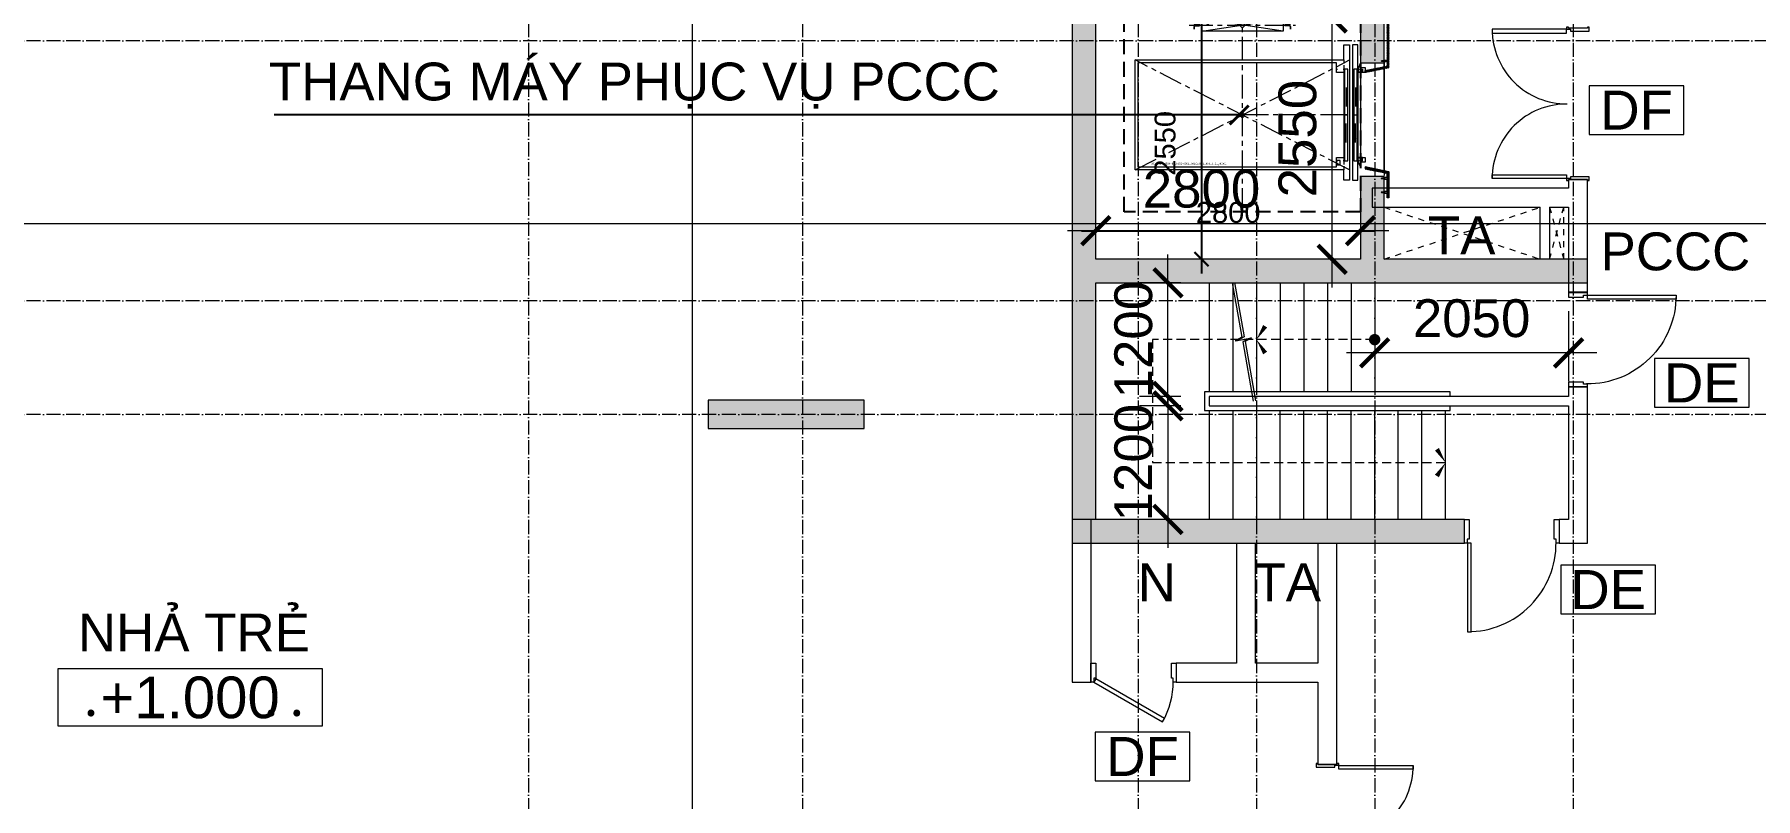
# Model space of a CAD drawing. Header units: millimetres. Extents: x -55734 to 116976, y -16290 to 119094.
# Drawn here: x 11776 to 29979, y 13839 to 21916 of the extents above; entities that cross this region are included whole.
import ezdxf
from ezdxf.enums import TextEntityAlignment as Align

# ---------------------------------------------------------------- set-up
doc = ezdxf.new("R2010")
doc.units = ezdxf.units.MM
for name, pattern in [('CENTERX2', [4, 2.5, -0.5, 0.5, -0.5]), ('Dash', [6.35, 3.175, -3.175]), ('Grid Line', [4.2, 3, -0.6, 0, -0.6]), ('HIDDEN', [0.375, 0.25, -0.125]), ('HIDDEN2', [4.7625, 3.175, -1.5875]), ('HIDDENX2', [0.75, 0.5, -0.25])]:
    doc.linetypes.add(name, pattern=pattern)
doc.layers.get('Defpoints').update_dxf_attribs({"color": 230})
for name, color, linetype, lineweight in [('A-DETL-GENF-HDLN', 161, 'Dash', 5), ('CHU', 181, 'Continuous', 5), ('CUA', 31, 'Continuous', 9), ('DIM', 1, 'Continuous', 5), ('G-ANNO-SYMB', 111, 'Continuous', 5), ('GRA', 211, 'Continuous', 9), ('HATCH-1', 8, 'Continuous', 5), ('KI-HIEU-1', 151, 'Continuous', 9), ('LAT-GACH', 140, 'Continuous', 13), ('NET-CAT', 3, 'Continuous', 15), ('NET-THAY', 2, 'Continuous', 9), ('NET-THAY-2', 55, 'Continuous', 13), ('THIET-BI-1', 26, 'Continuous', 5), ('TRUC', 225, 'Continuous', 5), ('X-COT HAM$0$LC.HA', 8, 'Continuous', 9), ('Y-GHI CHU PCCC$0$Z-CT1-GHI CHU TT$0$KI-HIEU', 6, 'Continuous', 13)]:
    doc.layers.add(name, color=color, linetype=linetype, lineweight=lineweight)
doc.styles.add('Arial', font='arial_1.ttf', dxfattribs={"height": 476.25})
doc.styles.add('Arial_3', font='arial_1.ttf', dxfattribs={"height": 400})
doc.styles.add('hoistway plan', font='chhbg.shx', dxfattribs={"height": 45})
doc.styles.add('TA1', font='arial_1.ttf')
doc.styles.add('Y-GHI CHU PCCC$0$Arial', font='arial_1.ttf')
doc.dimstyles.new('D_100', dxfattribs={"dimtxt": 220, "dimasz": 150, "dimexe": 150, "dimexo": 150, "dimgap": 80, "dimtad": 1, "dimdec": 0, "dimzin": 9, "dimtxsty": 'TA1', "dimblk": 'ARCHTICK', "dimcen": 1, "dimdle": 150, "dimclrd": 256, "dimclre": 256, "dimclrt": 7, "dimadec": 0, "dimazin": 0, "dimtfac": 1, "dimtdec": 0, "dimtix": 1, "dimtmove": 1, "dimatfit": 3, "dimfxl": 1, "dimtolj": 1, "dimtzin": 0, "dimlwd": -1, "dimlwe": -1, "dimarcsym": 0})
doc.dimstyles.new('D_200_KTx2', dxfattribs={"dimtxt": 400, "dimasz": 300, "dimexe": 300, "dimexo": 300, "dimgap": 160, "dimtad": 1, "dimdec": 0, "dimzin": 9, "dimtxsty": 'TA1', "dimblk": 'ARCHTICK', "dimcen": 1, "dimdle": 300, "dimclrd": 256, "dimclre": 256, "dimclrt": 7, "dimadec": 0, "dimazin": 0, "dimtfac": 1, "dimtdec": 0, "dimtix": 1, "dimtmove": 1, "dimatfit": 3, "dimldrblk": 'ARCHTICK', "dimfxl": 1, "dimtolj": 1, "dimtzin": 0, "dimlwd": -1, "dimlwe": -1, "dimarcsym": 0})
doc.dimstyles.new('hoistway plan', dxfattribs={"dimtxt": 45, "dimasz": 17, "dimexe": 15, "dimexo": 20, "dimgap": 25, "dimtad": 1, "dimdec": 0, "dimzin": 0, "dimdsep": 46, "dimtxsty": 'hoistway plan', "dimblk": 'DOT', "dimcen": 50, "dimclrd": 8, "dimclre": 8, "dimclrt": 3, "dimadec": 0, "dimazin": 0, "dimtfac": 1, "dimtdec": 0, "dimtmove": 1, "dimatfit": 3, "dimfxl": 1, "dimtolj": 1, "dimtzin": 0, "dimarcsym": 0})
pattern_1 = [(240.2551187, (156993.5025, 23438.0964), (5.42651964, -3.10086836), []), (330.2551187, (156993.5025, 23438.0964), (3.10086836, 5.42651964), [])]

# ---------------------------------------------------------------- blocks, each defined once
blk = doc.blocks.new('_DOT')
at = {"color": 0, "linetype": 'ByBlock'}
blk.add_line((-0.5, 0), (-1, 0), dxfattribs=at)
at = {"color": 0, "linetype": 'ByBlock', "const_width": 0.5}
blk.add_lwpolyline([(-0.25, 0, 1), (0.25, 0, 1)], format="xyb", close=True, dxfattribs=at)
blk = doc.blocks.new('A$C1F5A74C7')
at = {"color": 0, "lineweight": 5}
for p, q in [((0, 10), (0, 12)), ((0, 10), (21, 10)), ((3, 8), (3, 10)), ((3, 5), (3, 7)), ((5, 91), (10, 94)), ((5, 91), (5, 29)), ((5, 91), (15, 91)), ((6, 78), (5, 75)), ((5, 75), (8, 75)), ((6, 72), (5, 69)), ((5, 69), (8, 69)), ((6, 66), (5, 63)), ((5, 63), (8, 63)), ((6, 60), (5, 57)), ((5, 57), (8, 57)), ((6, 54), (5, 51)), ((5, 51), (8, 51)), ((5, 49), (8, 49)), ((5, 10), (5, 29)), ((8, 5), (5, 5)), ((7, 80), (6, 78)), ((6, 78), (10, 78)), ((8, 73), (6, 72)), ((8, 67), (6, 66)), ((8, 61), (6, 60)), ((8, 55), (6, 54)), ((8, 82), (7, 80)), ((7, 81), (10, 81)), ((7, 80), (10, 80)), ((7, 29), (7, 76)), ((7, 10), (7, 31)), ((7, 9), (7, 10)), ((7, 5), (7, 8)), ((7, 5), (7, 5)), ((9, 84), (8, 82)), ((8, 83), (10, 83)), ((8, 73), (8, 75)), ((8, 69), (8, 67)), ((8, 61), (8, 63)), ((8, 57), (8, 55)), ((8, 51), (8, 49)), ((10, 87), (9, 85)), ((9, 85), (12, 86)), ((10, 5), (9, 5)), ((10, 99), (10, 11)), ((10, 94), (15, 91)), ((10, 87), (12, 85)), ((10, 41), (10, 80)), ((10, 78), (15, 78)), ((10, 41), (11, 41)), ((10, 13), (10, 0)), ((12, 5), (10, 5)), ((11, 84), (13, 84)), ((11, 81), (14, 82)), ((11, 41), (11, 80)), ((11, 80), (14, 80)), ((12, 84), (12, 83)), ((12, 73), (12, 75)), ((12, 75), (15, 75)), ((12, 73), (15, 72)), ((12, 69), (12, 67)), ((12, 69), (15, 69)), ((12, 67), (15, 66)), ((12, 61), (12, 63)), ((12, 63), (15, 63)), ((12, 61), (15, 60)), ((12, 57), (12, 55)), ((12, 57), (15, 57)), ((12, 55), (15, 54)), ((12, 49), (12, 51)), ((12, 51), (15, 51)), ((12, 49), (15, 49)), ((12, 5), (12, 5)), ((13, 82), (14, 80)), ((16, 5), (13, 5)), ((14, 80), (15, 78)), ((14, 29), (14, 76)), ((14, 10), (14, 31)), ((14, 9), (14, 10)), ((14, 5), (14, 8)), ((15, 91), (15, 29)), ((15, 78), (15, 75)), ((15, 72), (15, 69)), ((15, 66), (15, 63)), ((15, 60), (15, 57)), ((15, 54), (15, 51)), ((15, 10), (15, 29)), ((18, 10), (18, 8)), ((18, 7), (18, 5)), ((21, 10), (21, 12))]:
    blk.add_line(p, q, dxfattribs=at)
for centre, radius, start, end in [((5, 7), 2.77, 227.3489, 309.0524), ((10, 15), 10.9, 250.5292, 255.5659), ((10, 15), 10.9, 263.51, 276.4907), ((10, 15), 10.9, 284.1671, 289.4715), ((16, 7), 2.77, 230.845, 312.6565)]:
    blk.add_arc(centre, radius, start, end, dxfattribs=at)
blk = doc.blocks.new('*U205')
for p, q in [((11, 0), (11, 0)), ((12, 0), (11, 0)), ((12, 0), (12, 0)), ((14, 0), (13, 0)), ((14, 3), (14, 4)), ((14, 2), (14, 3)), ((14, 2), (14, 2)), ((14, 0), (14, 1)), ((14, 0), (14, -1)), ((14, 0), (15, 0)), ((16, 0), (16, 0)), ((17, 0), (17, 0)), ((17, 0), (18, 0)), ((48, 10), (48, -10)), ((14, -2), (14, -3)), ((14, -2), (14, -2)), ((14, -3), (14, -4))]:
    blk.add_line(p, q)
blk.add_lwpolyline([(50, 10), (9, 10, 0.414215), (7, 8), (7, -8, 0.414214), (9, -10), (50, -10)], format="xyb")
for radius in [2.9, 0.712]:
    blk.add_circle((14, 0), radius)
at = {"extrusion": (0, 0, -1), "xscale": 0.3999999999068677, "yscale": 0.3999999999068677, "zscale": -0.4, "rotation": 90.00000000000001}
blk.add_blockref('A$C1F5A74C7', (-43, -4), dxfattribs=at)
blk = doc.blocks.new('_ARCHTICK')
at = {"color": 0, "linetype": 'ByBlock', "const_width": 0.15}
blk.add_lwpolyline([(-0.5, -0.5), (0.5, 0.5)], dxfattribs=at)
blk = doc.blocks.new('*D96')
at = {"layer": 'Defpoints', "transparency": 16777216}
for p, q in [((1368, 5700), (1368, 2850)), ((1218, 5550), (1218, 5550)), ((1218, 3000), (1218, 3000))]:
    blk.add_line(p, q, dxfattribs=at)
at = {"layer": 'Defpoints', "color": 0, "transparency": 16777216}
for p in [(1368, 5550), (1368, 3000), (1368, 3000)]:
    blk.add_point(p, dxfattribs=at)
at = {"layer": 'Defpoints', "transparency": 16777216, "xscale": 150, "yscale": 150, "zscale": 150}
for p, rotation in [((1368, 5550), 89.99999999999993), ((1368, 3000), 269.9999999999999)]:
    blk.add_blockref('_ARCHTICK', p, dxfattribs=dict(at, rotation=rotation))
at = {"layer": 'Defpoints', "color": 7, "transparency": 16777216, "insert": (984, 4225), "char_height": 220, "attachment_point": 5, "rotation": 90, "style": 'TA1'}
blk.add_mtext('\\A1;2550', dxfattribs=at)
blk = doc.blocks.new('*D95')
at = {"layer": 'Defpoints', "transparency": 16777216}
for p, q in [((100, 3301), (3200, 3301)), ((250, 3451), (250, 3451))]:
    blk.add_line(p, q, dxfattribs=at)
at = {"layer": 'Defpoints', "color": 0, "transparency": 16777216}
for p in [(250, 3301), (3050, 3301), (3050, 3301)]:
    blk.add_point(p, dxfattribs=at)
at = {"layer": 'Defpoints', "transparency": 16777216, "xscale": 150, "yscale": 150, "zscale": 150}
for p, rotation in [((250, 3301), 179.9999999999999), ((3050, 3301), 359.9999999999999)]:
    blk.add_blockref('_ARCHTICK', p, dxfattribs=dict(at, rotation=rotation))
at = {"layer": 'Defpoints', "color": 7, "transparency": 16777216, "insert": (1650, 3493), "char_height": 220, "attachment_point": 5, "style": 'TA1'}
blk.add_mtext('\\A1;2800', dxfattribs=at)
blk = doc.blocks.new('CUA 1 CANH MO - 2 - Type 1000-1152415-MẶT BẰNG TẦNG 1')
at = {"layer": 'CUA', "lineweight": 5}
for p, q in [((-399, -127), (-399, 123)), ((-399, 123), (-349, 123)), ((-349, 123), (-349, -86)), ((551, 123), (601, 123)), ((551, -86), (551, 123)), ((601, 123), (601, -127)), ((-369, -127), (-399, -127)), ((-369, -86), (-369, -127)), ((-349, -86), (-369, -86)), ((571, -86), (551, -86)), ((571, -127), (571, -86)), ((601, -127), (571, -127))]:
    blk.add_line(p, q, dxfattribs=at)
at = {"layer": 'CUA'}
for p, q in [((-328, -127), (-368, -127)), ((-368, -127), (-368, -1065)), ((-328, -1065), (-328, -127)), ((-368, -1065), (-328, -1065))]:
    blk.add_line(p, q, dxfattribs=at)
at = {"layer": 'CUA', "lineweight": 5}
blk.add_arc((-368, -127), 938, 270, 0.5, dxfattribs=at)
blk = doc.blocks.new('CUA 2 CANH MO KHUNG NHOM - 1 - Type 1-1152387-MẶT BẰNG TẦNG 1')
at = {"layer": 'CUA'}
for p, q in [((-688, 911), (-648, 911)), ((-688, 122), (-688, 911)), ((-648, 911), (-648, 122)), ((850, 911), (850, 122)), ((890, 911), (850, 911)), ((890, 122), (890, 911)), ((-648, 122), (-688, 122)), ((850, 122), (890, 122))]:
    blk.add_line(p, q, dxfattribs=at)
at = {"layer": 'CUA', "lineweight": 5}
for p, q in [((-689, 122), (-709, 122)), ((-709, 122), (-709, 102)), ((-709, 102), (-699, 102)), ((-699, 102), (-699, -98)), ((-689, 81), (-689, 122)), ((-669, 81), (-689, 81)), ((-669, -118), (-669, 81)), ((891, 81), (871, 81)), ((871, 81), (871, -118)), ((911, 122), (891, 122)), ((891, 122), (891, 81)), ((901, -98), (901, 102)), ((901, 102), (911, 102)), ((911, 102), (911, 122)), ((-699, -98), (-709, -98)), ((-709, -98), (-709, -118)), ((-709, -118), (-669, -118)), ((871, -118), (911, -118)), ((911, -98), (901, -98)), ((911, -118), (911, -98))]:
    blk.add_line(p, q, dxfattribs=at)
for centre, start, end in [((-688, 122), 359.5, 90), ((890, 122), 90, 180.5)]:
    blk.add_arc(centre, 788, start, end, dxfattribs=at)
blk = doc.blocks.new('CUA 1 CANH MO - 2 - Type 1-1152400-MẶT BẰNG TẦNG 1')
at = {"layer": 'CUA', "lineweight": 5}
for p, q in [((-349, -102), (-349, 98)), ((-349, 98), (-299, 98)), ((-299, 98), (-299, -61)), ((501, 98), (551, 98)), ((501, -61), (501, 98)), ((551, 98), (551, -102)), ((-319, -102), (-349, -102)), ((-319, -61), (-319, -102)), ((-299, -61), (-319, -61)), ((521, -61), (501, -61)), ((521, -102), (521, -61)), ((551, -102), (521, -102))]:
    blk.add_line(p, q, dxfattribs=at)
at = {"layer": 'CUA'}
for p, q in [((-298, -68), (-318, -102)), ((-318, -102), (408, -521)), ((428, -487), (-298, -68)), ((408, -521), (428, -487))]:
    blk.add_line(p, q, dxfattribs=at)
at = {"layer": 'CUA', "lineweight": 5}
blk.add_arc((-318, -102), 838, 330, 0.5, dxfattribs=at)
blk = doc.blocks.new('CUA 1 CANH MO - 2 - Type 1000-1152409-MẶT BẰNG TẦNG 1')
at = {"layer": 'CUA', "lineweight": 5}
for p, q in [((-399, -102), (-399, 98)), ((-399, 98), (-349, 98)), ((-349, 98), (-349, -61)), ((551, 98), (601, 98)), ((551, -61), (551, 98)), ((601, 98), (601, -102)), ((-369, -102), (-399, -102)), ((-369, -61), (-369, -102)), ((-349, -61), (-369, -61)), ((571, -61), (551, -61)), ((571, -102), (571, -61)), ((601, -102), (571, -102))]:
    blk.add_line(p, q, dxfattribs=at)
at = {"layer": 'CUA'}
for p, q in [((-328, -102), (-368, -102)), ((-368, -102), (-368, -1040)), ((-328, -1040), (-328, -102)), ((-368, -1040), (-328, -1040))]:
    blk.add_line(p, q, dxfattribs=at)
at = {"layer": 'CUA', "lineweight": 5}
blk.add_arc((-368, -102), 938, 270, 0.5, dxfattribs=at)
blk = doc.blocks.new('*U44')
at = {"color": 7, "ltscale": 30, "true_color": 0xffffff, "insert": (520, 350), "char_height": 200, "attachment_point": 5, "bg_fill": 3, "box_fill_scale": 1.25, "bg_fill_color": 256, "bg_fill_true_color": 13158600, "bg_fill_transparency": 0}
blk.add_mtext('\\A1;.      ..', dxfattribs=at)
blk.add_lwpolyline([(-200, 200), (1200, 200), (1200, 500), (-200, 500)], close=True)
at = {"color": 7, "style": 'Arial'}
blk.add_attdef('±0.000', text='', height=220, dxfattribs=at).set_placement((500, 350), align=Align.MIDDLE)
blk = doc.blocks.new('*U109')
for points in [[(-1219, 50), (-50, 50), (0, -100), (0, 200), (50, 50), (1320, 50)], [(-1219, 0), (-50, 0), (0, -150), (0, 150), (50, 0), (1320, 0)]]:
    blk.add_lwpolyline(points)
blk = doc.blocks.new('*D118')
at = {"layer": 'Defpoints', "color": 0, "transparency": 16777216}
for p in [(23764, 19290), (24201, 19290), (24201, 18090)]:
    blk.add_point(p, dxfattribs=at)
at = {"layer": 'DIM', "transparency": 16777216}
for p, q in [((23764, 19290), (23764, 19590)), ((23901, 19290), (23464, 19290)), ((23764, 18090), (23764, 19290)), ((23901, 18090), (23464, 18090)), ((23764, 18090), (23764, 17790))]:
    blk.add_line(p, q, dxfattribs=at)
at = {"layer": 'DIM', "transparency": 16777216, "xscale": 300, "yscale": 300, "zscale": 300}
for p, rotation in [((23764, 19290), 270), ((23764, 18090), 90)]:
    blk.add_blockref('_ARCHTICK', p, dxfattribs=dict(at, rotation=rotation))
at = {"layer": 'DIM', "color": 7, "transparency": 16777216, "insert": (23400, 18690), "char_height": 400, "attachment_point": 5, "rotation": 90, "style": 'TA1'}
blk.add_mtext('\\A1;1200', dxfattribs=at)
blk = doc.blocks.new('*D119')
at = {"layer": 'Defpoints', "color": 0, "transparency": 16777216}
for p in [(24201, 17990), (23764, 16790), (24201, 16790)]:
    blk.add_point(p, dxfattribs=at)
at = {"layer": 'DIM', "transparency": 16777216}
for p, q in [((23764, 17990), (23764, 18290)), ((23901, 17990), (23464, 17990)), ((23764, 17990), (23764, 16790)), ((23901, 16790), (23464, 16790)), ((23764, 16790), (23764, 16490))]:
    blk.add_line(p, q, dxfattribs=at)
at = {"layer": 'DIM', "transparency": 16777216, "xscale": 300, "yscale": 300, "zscale": 300}
for p, rotation in [((23764, 17990), 270), ((23764, 16790), 90)]:
    blk.add_blockref('_ARCHTICK', p, dxfattribs=dict(at, rotation=rotation))
at = {"layer": 'DIM', "color": 7, "transparency": 16777216, "insert": (23400, 17390), "char_height": 400, "attachment_point": 5, "rotation": 90, "style": 'TA1'}
blk.add_mtext('\\A1;1200', dxfattribs=at)
blk = doc.blocks.new('*D120')
at = {"layer": 'Defpoints', "color": 0, "transparency": 16777216}
for p in [(25951, 19290), (28001, 19290), (25951, 18550)]:
    blk.add_point(p, dxfattribs=at)
at = {"layer": 'DIM', "transparency": 16777216}
for p, q in [((25951, 18990), (25951, 18250)), ((28001, 18990), (28001, 18250)), ((28301, 18550), (25651, 18550))]:
    blk.add_line(p, q, dxfattribs=at)
at = {"layer": 'DIM', "transparency": 16777216, "xscale": 300, "yscale": 300, "zscale": 300, "rotation": 180}
blk.add_blockref('_ARCHTICK', (25951, 18550), dxfattribs=at)
at = {"layer": 'DIM', "transparency": 16777216, "xscale": 300, "yscale": 300, "zscale": 300}
blk.add_blockref('_ARCHTICK', (28001, 18550), dxfattribs=at)
at = {"layer": 'DIM', "color": 7, "transparency": 16777216, "insert": (26976, 18914), "char_height": 400, "attachment_point": 5, "style": 'TA1'}
blk.add_mtext('\\A1;2050', dxfattribs=at)
blk = doc.blocks.new('Y-GHI CHU PCCC$0$A$C53D4240F')
at = {"color": 8, "ltscale": 30}
blk.add_lwpolyline([(-266.7, -137.5), (266.7, -137.5), (266.7, 137.5), (-266.7, 137.5)], close=True, dxfattribs=at)
at = {"color": 8, "style": 'Y-GHI CHU PCCC$0$Arial'}
blk.add_text('DE', height=220, dxfattribs=at).set_placement((0, 0), align=Align.MIDDLE_CENTER)
blk = doc.blocks.new('*D181')
at = {"layer": 'Defpoints', "color": 0, "transparency": 16777216}
for p in [(25501, 22090), (25801, 22090), (25801, 19540)]:
    blk.add_point(p, dxfattribs=at)
at = {"layer": 'DIM', "transparency": 16777216}
for p, q in [((25501, 19240), (25501, 22390)), ((25501, 22090), (25201, 22090)), ((25501, 19540), (25201, 19540))]:
    blk.add_line(p, q, dxfattribs=at)
at = {"layer": 'DIM', "transparency": 16777216, "xscale": 300, "yscale": 300, "zscale": 300}
for p, rotation in [((25501, 22090), 90), ((25501, 19540), 270)]:
    blk.add_blockref('_ARCHTICK', p, dxfattribs=dict(at, rotation=rotation))
at = {"layer": 'DIM', "color": 7, "transparency": 16777216, "insert": (25136, 20815), "char_height": 400, "attachment_point": 5, "rotation": 90, "style": 'TA1'}
blk.add_mtext('\\A1;2550', dxfattribs=at)
blk = doc.blocks.new('*D182')
at = {"layer": 'Defpoints', "color": 0, "transparency": 16777216}
for p in [(23001, 19841), (23001, 19841), (25801, 19841)]:
    blk.add_point(p, dxfattribs=at)
at = {"layer": 'DIM', "transparency": 16777216}
blk.add_line((26101, 19841), (22701, 19841), dxfattribs=at)
at = {"layer": 'DIM', "transparency": 16777216, "xscale": 300, "yscale": 300, "zscale": 300, "rotation": 180}
blk.add_blockref('_ARCHTICK', (23001, 19841), dxfattribs=at)
at = {"layer": 'DIM', "transparency": 16777216, "xscale": 300, "yscale": 300, "zscale": 300}
blk.add_blockref('_ARCHTICK', (25801, 19841), dxfattribs=at)
at = {"layer": 'DIM', "color": 7, "transparency": 16777216, "insert": (24119, 20283), "char_height": 400, "attachment_point": 5, "style": 'TA1'}
blk.add_mtext('\\A1;2800', dxfattribs=at)
blk = doc.blocks.new('Y-GHI CHU PCCC$0$A$C67775D76')
at = {"color": 8, "ltscale": 30}
blk.add_lwpolyline([(-266.7, -137.5), (266.7, -137.5), (266.7, 137.5), (-266.7, 137.5)], close=True, dxfattribs=at)
at = {"color": 8, "style": 'Y-GHI CHU PCCC$0$Arial'}
blk.add_text('DF', height=220, dxfattribs=at).set_placement((0, 0), align=Align.MIDDLE_CENTER)
blk = doc.blocks.new('P15_1000kg_1.75_2S_900_1100x2100_Side_1850x2530_1850x2530_OH-4630_PIT-1410')
h = blk.add_hatch()
h.set_pattern_fill('ANSI31', color=256, scale=50, angle=90, style=0)
h.set_pattern_definition([(225, (-50646.326, 22192.5385), (4.4194174, -4.4194174), [])])
h.paths.add_polyline_path([(740, 1769), (742, 1769), (742, 1741, 0.414214), (750, 1733), (795, 1733, -0.414214), (800, 1728), (800, 1722, -0.414214), (795, 1717), (750, 1717, 0.414214), (742, 1709), (742, 1682), (740, 1682), (740, 1710, -0.414214), (749, 1719), (794, 1719, 0.414214), (798, 1723), (798, 1727, 0.414214), (794, 1731), (749, 1731, -0.414214), (740, 1740)])
h = blk.add_hatch()
h.set_pattern_fill('ANSI31', color=256, scale=50, angle=90, style=0)
h.set_pattern_definition([(315, (-55417.6614, 22192.5385), (-4.4194174, -4.4194174), [])])
h.paths.add_polyline_path([(1760, 1769), (1758, 1769), (1758, 1741, -0.414214), (1750, 1733), (1705, 1733, 0.414214), (1700, 1728), (1700, 1722, 0.414214), (1705, 1717), (1750, 1717, -0.414214), (1758, 1709), (1758, 1682), (1760, 1682), (1760, 1710, 0.414214), (1751, 1719), (1706, 1719, -0.414214), (1702, 1723), (1702, 1727, -0.414214), (1706, 1731), (1751, 1731, 0.414214), (1760, 1740)])
h = blk.add_hatch()
h.set_pattern_fill('ANSI31', color=256, scale=50, angle=90, style=0)
h.set_pattern_definition([(225, (-52820.642, 26011.539), (-4.4194174, 4.4194174), [])])
h.paths.add_polyline_path([(1247, -219, 0.227735), (1246, -218, -0.227735), (1245, -216), (1245, -190, -0.414214), (1247, -188), (1253, -188, -0.414214), (1255, -190), (1255, -216, -0.227735), (1254, -218, 0.227735), (1254, -219), (1254, -241, 0.414214), (1256, -243), (1286, -243, -0.414214), (1288, -245), (1288, -250), (1213, -250), (1213, -245, -0.414214), (1215, -243), (1245, -243, 0.414214), (1247, -241)])
at = {"linetype": 'CENTERX2', "ltscale": 100}
for p, q in [((1812, 1725), (689, 1725)), ((1250, -250), (1250, 1800)), ((2385, 194), (115, 1356)), ((115, 194), (2385, 1356)), ((175, 775), (2450, 775))]:
    blk.add_line(p, q, dxfattribs=at)
for p, q in [((740, 1769), (740, 1740)), ((742, 1769), (740, 1769)), ((740, 1682), (740, 1710)), ((742, 1682), (740, 1682)), ((742, 1769), (742, 1741)), ((742, 1709), (742, 1682)), ((749, 1731), (794, 1731)), ((749, 1719), (794, 1719)), ((750, 1733), (795, 1733)), ((750, 1717), (795, 1717)), ((798, 1727), (798, 1723)), ((800, 1728), (800, 1722)), ((1700, 1728), (1700, 1722)), ((1702, 1727), (1702, 1723)), ((1750, 1733), (1705, 1733)), ((1750, 1717), (1705, 1717)), ((1751, 1731), (1706, 1731)), ((1751, 1719), (1706, 1719)), ((1758, 1769), (1760, 1769)), ((1758, 1769), (1758, 1741)), ((1758, 1709), (1758, 1682)), ((1758, 1682), (1760, 1682)), ((1760, 1769), (1760, 1740)), ((1760, 1682), (1760, 1710)), ((0, 1325), (30, 1260)), ((30, 1225), (30, 325)), ((85, 1225), (85, 325)), ((115, 1225), (115, 325)), ((115, 1225), (115, 325)), ((175, 1225), (175, 325)), ((255, 1260), (245, 1260)), ((135, 775), (170, 775)), ((135, 775), (170, 775)), ((0, 225), (30, 290)), ((255, 290), (245, 290)), ((1213, -250), (1213, -245)), ((1288, -250), (1213, -250)), ((1215, -243), (1245, -243)), ((1245, -216), (1245, -190)), ((1253, -188), (1247, -188)), ((1247, -219), (1247, -241)), ((1254, -219), (1254, -241)), ((1255, -216), (1255, -190)), ((1286, -243), (1256, -243)), ((1288, -250), (1288, -245))]:
    blk.add_line(p, q)
at = {"ltscale": 100}
for p, q in [((820, 1660), (1680, 1790)), ((1680, 1660), (820, 1790))]:
    blk.add_line(p, q, dxfattribs=at)
at = {"linetype": 'HIDDEN', "ltscale": 150}
for p, q in [((175, 1356), (175, 1260)), ((175, 290), (175, 194))]:
    blk.add_line(p, q, dxfattribs=at)
for points in [[(820, 1660), (1680, 1660), (1680, 1790), (820, 1790)], [(0, 1225), (0, 1275), (-50, 1275), (-50, 1225)], [(0, 275), (0, 325), (-50, 325), (-50, 275)], [(215, 248), (215, 293), (255, 293), (255, 248)], [(255, 243), (255, 298), (257, 298), (257, 243)]]:
    blk.add_lwpolyline(points, close=True)
for points in [[(30, 1248), (30, 1515), (85, 1515), (85, 1225)], [(115, 325), (115, 85), (175, 85), (175, 194), (2385, 194), (2385, 1356), (175, 1356), (175, 1515), (115, 1515), (115, 1515)], [(115, 1515), (115, 1225)], [(185, 1260), (175, 1260), (175, 1225), (255, 1225), (255, 1260), (255, 1325), (2355, 1325), (2355, 225), (255, 225), (255, 290), (255, 325), (175, 325), (175, 290), (185, 290)], [(-20, 1260), (-20, 1225), (30, 1225), (30, 1260), (15, 1260), (15, 1255), (25, 1255), (25, 1230), (-15, 1230), (-15, 1255), (-5, 1255), (-5, 1260), (-20, 1260)], [(70, 775), (35, 775), (35, 1260), (70, 1260), (70, 290), (35, 290), (35, 775)], [(170, 775), (135, 775), (135, 1260), (170, 1260), (170, 290), (135, 290), (135, 775)], [(-20, 290), (-20, 325), (30, 325), (30, 290), (15, 290), (15, 295), (25, 295), (25, 320), (-15, 320), (-15, 295), (-5, 295), (-5, 290), (-20, 290)], [(85, 325), (85, 85), (30, 85), (30, 290)]]:
    blk.add_lwpolyline(points)
at = {"ltscale": 100}
for centre in [(1250, 1725), (1250, 775)]:
    blk.add_circle(centre, 23.8, dxfattribs=at)
for centre, radius, start, end in [((749, 1740), 9, 180, 270), ((749, 1710), 9, 90, 180), ((750, 1741), 8, 180, 270), ((750, 1709), 8, 90, 180), ((794, 1727), 4, 0, 90), ((794, 1723), 4, 270, 0), ((795, 1728), 5, 0, 90), ((795, 1722), 5, 270, 0), ((1705, 1728), 5, 90, 180), ((1705, 1722), 5, 180, 270), ((1706, 1727), 4, 90, 180), ((1706, 1723), 4, 180, 270), ((1750, 1741), 8, 270, 0), ((1750, 1709), 8, 0, 90), ((1751, 1740), 9, 270, 0), ((1751, 1710), 9, 0, 90), ((1215, -245), 2, 90, 180), ((1247, -190), 2, 90, 180), ((1247, -216), 2, 180, 231.3178), ((1245, -241), 2, 270, 0), ((1245, -219), 2, 0, 51.3178), ((1253, -190), 2, 0, 90), ((1253, -216), 2, 308.6822, 0), ((1256, -219), 2, 128.6822, 180), ((1256, -241), 2, 180, 270), ((1286, -245), 2, 0, 90)]:
    blk.add_arc(centre, radius, start, end)
at = {"layer": 'Defpoints', "linetype": 'HIDDEN2', "ltscale": 50}
blk.add_lwpolyline([(0, -250), (2500, -250), (2500, 1800), (0, 1800)], close=True, dxfattribs=at)
at = {"layer": 'Defpoints'}
blk.add_text('1000kg_2.0_900_1100x2100_2050-2500_OH-4850_PIT-1650', height=20, dxfattribs=at).set_placement((1418, 250))
for points in [[(52, 1065), (52, 866)], [(152, 1065), (152, 866)], [(52, 485), (52, 684)], [(152, 485), (152, 684)]]:
    blk.add_leader(points, dimstyle='hoistway plan', override={"dimasz": 40, "dimtad": 0, "dimclrd": 256})
blk = doc.blocks.new('A$C18732D84')
at = {"layer": 'GRA', "transparency": 33554687}
h = blk.add_hatch(dxfattribs=at)
h.set_pattern_fill('ANSI37', color=159, scale=50, angle=180, style=0)
h.set_pattern_definition([(225, (279141.963, 8339.836), (4.41941738, -4.41941738), []), (315, (279141.963, 8339.836), (4.41941738, 4.41941738), [])])
h.paths.add_polyline_path([(3350, 5025), (3350, 5500), (3330, 5520), (3330, 5041.4)])
h = blk.add_hatch(dxfattribs=at)
h.set_pattern_fill('ANSI37', color=159, scale=50, angle=555.25512, style=0)
h.set_pattern_definition(pattern_1)
h.paths.add_polyline_path([(3350, 5025), (3100, 4975), (3100, 4995.4), (3330, 5041.4)])
h = blk.add_hatch(dxfattribs=at)
h.set_pattern_fill('ANSI37', color=159, scale=50, angle=555.25512, style=0)
h.set_pattern_definition(pattern_1)
h.paths.add_polyline_path([(3350, 3925), (3100, 3975), (3100, 3954.6), (3330, 3908.6)])
h = blk.add_hatch(dxfattribs=at)
h.set_pattern_fill('ANSI37', color=159, scale=50, angle=180, style=0)
h.set_pattern_definition([(225, (279141.963, 8289.836), (4.41941738, -4.41941738), []), (315, (279141.963, 8289.836), (4.41941738, 4.41941738), [])])
h.paths.add_polyline_path([(3350, 3925), (3350, 3650), (3330, 3650), (3330, 3908.6)])
at = {"layer": 'NET-CAT'}
h = blk.add_hatch(color=256, dxfattribs=at)
h.dxf.hatch_style = 1
h.paths.add_polyline_path([(5450, 10650), (5200, 10650), (5200, 9650), (5450, 9650)], flags=17)
h.paths.add_polyline_path([(5450, 12850), (5200, 12850), (5200, 11850), (5450, 11850)], flags=17)
h.paths.add_polyline_path([(5450, 8450), (5200, 8450), (5200, 7450), (5450, 7450)], flags=17)
h.paths.add_polyline_path([(5450, 6250), (5200, 6250), (5200, 5800), (3000, 5800), (3000, 14500), (5200, 14500), (5200, 14050), (5450, 14050), (5450, 14750), (2750, 14750), (2750, 7850), (2350, 7850), (2350, 7600), (2750, 7600), (2750, 5800), (950, 5800), (950, 7600), (1350, 7600), (1350, 7850), (700, 7850), (700, 5800), (0, 5800), (0, 0), (4150, 0), (4150, 250), (250, 250), (250, 2750), (5450, 2750), (5450, 3000), (3300, 3000), (3300, 3875), (3050, 3875), (3050, 3000), (250, 3000), (250, 5550), (3050, 5550), (3050, 5075), (3300, 5075), (3300, 5550), (5450, 5550)])
at = {"layer": 'GRA'}
for points in [[(3350, 5025), (3350, 5500), (3330, 5520), (3330, 5041.4)], [(3350, 5025), (3100, 4975), (3100, 4995.4), (3330, 5041.4)], [(3350, 3925), (3100, 3975), (3100, 3954.6), (3330, 3908.6)], [(3350, 3925), (3350, 3650), (3330, 3650), (3330, 3908.6)]]:
    blk.add_lwpolyline(points, close=True, dxfattribs=at)
at = {"layer": 'LAT-GACH'}
for p, q in [((3050, 4925), (3050, 4025)), ((3300, 3935), (3300, 5075))]:
    blk.add_line(p, q, dxfattribs=at)
at = {"layer": 'NET-CAT'}
for points in [[(0, 5800), (0, 0), (4150, 0), (4150, 250), (250, 250), (250, 2750), (5450, 2750), (5450, 3000), (3300, 3000), (3300, 3875), (3050, 3875), (3050, 3000), (250, 3000), (250, 5550)], [(3050, 5550), (3050, 5075), (3300, 5075), (3300, 5550)]]:
    blk.add_lwpolyline(points, dxfattribs=at)
at = {"layer": 'GRA', "xscale": -1}
blk.add_blockref('*U205', (3350, 5095.4), dxfattribs=at)
at = {"layer": 'GRA', "rotation": 180}
for p in [(3350, 3854.6), (3350, 3707.1)]:
    blk.add_blockref('*U205', p, dxfattribs=at)
at = {"layer": 'THIET-BI-1', "xscale": -1}
blk.add_blockref('P15_1000kg_1.75_2S_900_1100x2100_Side_1850x2530_1850x2530_OH-4630_PIT-1410', (3050, 3750), dxfattribs=at)
at = {"layer": 'Defpoints'}
dim = blk.add_linear_dim(base=(1368.5, 3000), p1=(1368.5, 5550), p2=(1368.5, 3000), angle=90, dimstyle='D_100', dxfattribs=at)
dim.commit()
dim.dimension.update_dxf_attribs({"geometry": '*D96', "text_midpoint": (1176.2, 4225), "dimtype": 128})
dim = blk.add_linear_dim(base=(3050, 3300.8), p1=(250, 3300.8), p2=(3050, 3300.8), dimstyle='D_100', dxfattribs=at)
dim.commit()
dim.dimension.update_dxf_attribs({"geometry": '*D95', "text_midpoint": (1650, 3493.1)})
blk = doc.blocks.new('ALC1807-ASCENT PLAZA-KET CAU_rvt-1-MẶT BẰNG TẦNG 1')
at = {"layer": 'X-COT HAM$0$LC.HA'}
h = blk.add_hatch(color=256, dxfattribs=at)
h.dxf.hatch_style = 1
h.paths.add_polyline_path([(20551, 17750), (20551, 18050), (18901, 18050), (18901, 17750)])
at = {"ltscale": 1000}
blk.add_lwpolyline([(20551, 17750), (20551, 18050), (18901, 18050), (18901, 17750)], close=True, dxfattribs=at)
blk.add_blockref('A$C18732D84', (22751, 16540))

msp = doc.modelspace()

# ---------------------------------------------------------------- linework, layer by layer
at = {"layer": 'A-DETL-GENF-HDLN', "ltscale": 20}
for p, q in [((26050.5, 20089.9), (27700.5, 19540.7)), ((26050.5, 19539.9), (27700.5, 20089.1)), ((27800.5, 20089.9), (27950.3, 19539.9)), ((27800.5, 19539.9), (27950.3, 20089.9)), ((27950.3, 19539.9), (27950.3, 20089.9))]:
    msp.add_line(p, q, dxfattribs=at)
at = {"layer": 'G-ANNO-SYMB'}
for p, q in [((18734.8, -12220.4), (18734.8, 48458)), ((-22737.8, 19919), (107315.4, 19919))]:
    msp.add_line(p, q, dxfattribs=at)
at = {"layer": 'HATCH-1'}
for points in [[(24791.9, 18548.5, 50, 0, 0), (24700.5, 18689.9, 0, 50, 0), (24791.9, 18831.4, 50, 50, 0)], [(26609.1, 17531.4, 50, 0, 0), (26700.5, 17389.9, 0, 50, 0), (26609.1, 17248.5, 50, 50, 0)]]:
    msp.add_lwpolyline(points, format="xyseb", dxfattribs=at)
at = {"layer": 'HATCH-1', "linetype": 'HIDDENX2', "ltscale": 100, "const_width": 60}
msp.add_lwpolyline([(25950.5, 18659.9, -1), (25950.5, 18719.9, -1)], format="xyb", close=True, dxfattribs=at)
at = {"layer": 'HATCH-1', "linetype": 'HIDDEN2', "ltscale": 30}
msp.add_lwpolyline([(25950.5, 18689.9), (23600.5, 18689.9), (23600.5, 17389.9), (26700.5, 17389.9)], dxfattribs=at)
at = {"layer": 'NET-CAT'}
for p, q in [((28000.5, 20289.9), (25925.5, 20289.9)), ((25925.5, 20289.9), (25925.5, 20089.9)), ((28000.5, 20381.9), (28000.5, 20289.9)), ((28200.5, 20381.9), (28000.5, 20381.9)), ((28200.5, 19189.9), (28200.5, 20381.9)), ((25925.5, 20089.9), (27700.4, 20089.9)), ((27700.4, 19549.9), (27700.4, 20089.9)), ((27800.4, 20089.9), (27800.4, 19549.9)), ((27800.4, 20089.9), (28000.5, 20089.9)), ((28000.5, 20089.9), (28000.5, 19189.9)), ((28000.5, 19189.9), (28200.5, 19189.9)), ((28000.5, 18089.9), (24200.5, 18089.9)), ((24200.5, 18089.9), (24200.5, 17989.9)), ((28000.5, 18189.9), (28000.5, 18089.9)), ((28200.5, 18189.9), (28000.5, 18189.9)), ((28200.5, 16539.9), (28200.5, 18189.9)), ((24200.5, 17989.9), (28000.5, 17989.9)), ((28000.5, 17989.9), (28000.5, 16789.9)), ((22750.5, 16789.9), (22750.5, 15069.9)), ((26900.5, 16789.9), (22750.5, 16789.9)), ((22950.5, 15069.9), (22950.5, 16789.9)), ((26900.5, 16539.9), (26900.5, 16789.9)), ((28000.5, 16789.9), (27900.5, 16789.9)), ((27900.5, 16789.9), (27900.5, 16539.9)), ((22950.5, 16539.9), (26900.5, 16539.9)), ((24490.5, 16539.9), (24490.5, 15269.9)), ((24690.5, 15269.9), (24690.5, 16539.9)), ((25350.5, 16539.9), (25350.5, 15269.9)), ((25550.5, 14199.9), (25550.5, 16539.9)), ((27900.5, 16539.9), (28200.5, 16539.9)), ((24490.5, 15269.9), (23850.5, 15269.9)), ((23850.5, 15269.9), (23850.5, 15069.9)), ((25350.5, 15269.9), (24690.5, 15269.9)), ((22750.5, 15069.9), (22950.5, 15069.9)), ((23850.5, 15069.9), (25350.5, 15069.9)), ((25350.5, 15069.9), (25350.5, 14199.9)), ((25350.5, 14199.9), (25550.5, 14199.9))]:
    msp.add_line(p, q, dxfattribs=at)
at = {"layer": 'NET-THAY'}
msp.add_line((26050.5, 21624.9), (26050.5, 20424.9), dxfattribs=at)
msp.add_lwpolyline([(26750.5, 18089.9), (26750.5, 18139.9), (24150.5, 18139.9), (24150.5, 17939.9), (26750.5, 17939.9), (26750.5, 17989.9)], dxfattribs=at)
at = {"layer": 'NET-THAY-2'}
for p, q in [((24200.5, 19289.9), (24200.5, 18139.9)), ((24450.5, 19289.9), (24450.5, 18139.9)), ((24700.5, 19289.9), (24700.5, 18139.9)), ((24950.5, 19289.9), (24950.5, 18139.9)), ((25200.5, 19289.9), (25200.5, 18139.9)), ((25450.5, 19289.9), (25450.5, 18139.9)), ((25700.5, 19289.9), (25700.5, 18139.9)), ((25950.5, 19289.9), (25950.5, 18139.9)), ((24200.5, 17939.9), (24200.5, 16789.9)), ((24450.5, 17939.9), (24450.5, 16789.9)), ((24700.5, 17939.9), (24700.5, 16789.9)), ((24950.5, 16789.9), (24950.5, 17939.9)), ((25200.5, 16789.9), (25200.5, 17939.9)), ((25450.5, 16789.9), (25450.5, 17939.9)), ((25700.5, 16789.9), (25700.5, 17939.9)), ((25950.5, 16789.9), (25950.5, 17939.9)), ((26200.5, 16789.9), (26200.5, 17939.9)), ((26450.5, 16789.9), (26450.5, 17939.9)), ((26700.5, 16789.9), (26700.5, 17939.9))]:
    msp.add_line(p, q, dxfattribs=at)
at = {"layer": 'TRUC', "linetype": 'Grid Line', "ltscale": 50}
for p, q in [((17000.5, 47249.9), (17000.5, -9494.1)), ((19900.5, 47249.9), (19900.5, -9494.1)), ((23450.5, 47249.9), (23450.5, -9494.1)), ((24700.5, 47249.9), (24700.5, -12161.6)), ((25950.5, 47249.9), (25950.5, -9494.1)), ((28050.5, 47249.9), (28050.5, -12161.6)), ((48819.1, 21849.9), (-19344.9, 21849.9)), ((48819.1, 19099.9), (-19344.9, 19099.9)), ((48819.1, 17899.9), (-21659.5, 17899.9))]:
    msp.add_line(p, q, dxfattribs=at)

# ---------------------------------------------------------------- block references
at = {"layer": 'CUA'}
for p, rotation in [((28102.8, 21080.5), 89.99999999999991), ((25448.3, 13501.4), 269.9999999999999)]:
    msp.add_blockref('CUA 2 CANH MO KHUNG NHOM - 1 - Type 1-1152387-MẶT BẰNG TẦNG 1', p, dxfattribs=dict(at, rotation=rotation))
at = {"layer": 'CUA', "xscale": -1, "rotation": 90.00000000000007}
msp.add_blockref('CUA 1 CANH MO - 2 - Type 1000-1152409-MẶT BẰNG TẦNG 1', (28098.3, 18791.4), dxfattribs=at)
at = {"layer": 'CUA'}
for name, p in [('CUA 1 CANH MO - 2 - Type 1000-1152415-MẶT BẰNG TẦNG 1', (27299.1, 16667.2)), ('CUA 1 CANH MO - 2 - Type 1-1152400-MẶT BẰNG TẦNG 1', (23299.1, 15172.2))]:
    msp.add_blockref(name, p, dxfattribs=at)
at = {"layer": 'HATCH-1', "xscale": 0.4999999999999998, "yscale": 0.4999999999999998, "zscale": 0.4999999999999998, "rotation": 280}
msp.add_blockref('*U109', (24550.5, 18689.9), dxfattribs=at)
at = {"layer": 'NET-CAT'}
msp.add_blockref('ALC1807-ASCENT PLAZA-KET CAU_rvt-1-MẶT BẰNG TẦNG 1', (0, 0), dxfattribs=at)
at = {"layer": 'Y-GHI CHU PCCC$0$Z-CT1-GHI CHU TT$0$KI-HIEU', "color": 8, "xscale": 1.875, "yscale": 1.875, "zscale": 1.875}
for name, p in [('Y-GHI CHU PCCC$0$A$C67775D76', (28720.7, 21116, 0)), ('Y-GHI CHU PCCC$0$A$C53D4240F', (29410.3, 18232.2, 0)), ('Y-GHI CHU PCCC$0$A$C53D4240F', (28420.3, 16047.9, 0)), ('Y-GHI CHU PCCC$0$A$C67775D76', (23495.4, 14284, 0))]:
    msp.add_blockref(name, p, dxfattribs=at)

# ---------------------------------------------------------------- texts
at = {"layer": 'CHU', "color": 7, "char_height": 400, "line_spacing_factor": 0.936439, "style": 'Arial_3'}
for s, insert, width, attachment_point in [('THANG MÁY PHỤC VỤ PCCC', (21985.9, 21618.4), 8782.01, 3), ('\\pt2540,5080,7620,10160,12700,15240,17780,20320,22860,25400,27940,30480,33020,35560,38100,40640,43180,45720,48260,50800,53340,55880,58420,60960,63500,66040,68580,71120,73660,76200,78740,81280;TA', (26513.8, 19992.1), 749.42, 1), ('\\pt2540,5080,7620,10160,12700,15240,17780,20320,22860,25400,27940,30480,33020,35560,38100,40640,43180,45720,48260,50800,53340,55880,58420,60960,63500,66040,68580,71120,73660,76200,78740,81280;PCCC', (28339.5, 19822.6), 1644.28, 1), ('\\pt2540,5080,7620,10160,12700,15240,17780,20320,22860,25400,27940,30480,33020,35560,38100,40640,43180,45720,48260,50800,53340,55880,58420,60960,63500,66040,68580,71120,73660,76200,78740,81280;N', (23445.1, 16325.3), 428.24, 1), ('\\pt2540,5080,7620,10160,12700,15240,17780,20320,22860,25400,27940,30480,33020,35560,38100,40640,43180,45720,48260,50800,53340,55880,58420,60960,63500,66040,68580,71120,73660,76200,78740,81280;TA', (24669, 16325.3), 749.42, 1), ('\\pt2540,5080,7620,10160,12700,15240,17780,20320,22860,25400,27940,30480,33020,35560,38100,40640,43180,45720,48260,50800,53340,55880,58420,60960,63500,66040,68580,71120,73660,76200,78740,81280;NHẢ TRẺ', (12236.1, 15794.5), 2539.14, 1)]:
    msp.add_mtext(s, dxfattribs=dict(at, insert=insert, width=width, attachment_point=attachment_point))

# ---------------------------------------------------------------- dimensions: what is measured, and where the dimension line sits
at = {"layer": 'DIM'}
for base, p1, p2, picture, middle in [((25500.5, 22089.9), (25800.5, 19539.9), (25800.5, 22089.9), '*D181', (25136.3, 20814.9)), ((23763.9, 19289.9), (24200.5, 18089.9), (24200.5, 19289.9), '*D118', (23399.6, 18689.9)), ((23763.9, 16789.9), (24200.5, 17989.9), (24200.5, 16789.9), '*D119', (23399.6, 17389.9))]:
    dim = msp.add_linear_dim(base=base, p1=p1, p2=p2, angle=90, dimstyle='D_200_KTx2', dxfattribs=at)
    dim.commit()
    dim.dimension.update_dxf_attribs({"geometry": picture, "text_midpoint": middle})
dim = msp.add_linear_dim(base=(23000.5, 19840.8), p1=(25800.5, 19840.8), p2=(23000.5, 19840.8), dimstyle='D_200_KTx2', dxfattribs=at)
dim.commit()
dim.dimension.update_dxf_attribs({"geometry": '*D182', "text_midpoint": (24119, 19919), "dimtype": 160})
dim = msp.add_linear_dim(base=(25950.5, 18549.8), p1=(28000.5, 19289.9), p2=(25950.5, 19289.9), dimstyle='D_200_KTx2', dxfattribs=at)
dim.commit()
dim.dimension.update_dxf_attribs({"geometry": '*D120', "text_midpoint": (26975.5, 18914.1)})

# ---------------------------------------------------------------- leaders
msp.add_leader([(24517, 21064.9), (14309.7, 21064.9)], dimstyle='D_200_KTx2', override={"dimasz": 200, "dimgap": 160, "dimtad": 0, "dimtfill": 1, "dimarcsym": 2})

# ---------------------------------------------------------------- next in the draw order: block references
at = {"layer": 'KI-HIEU-1', "linetype": 'ByBlock', "xscale": 2, "yscale": 2, "zscale": 2}
msp.add_blockref('*U44', (12422, 14208.5), dxfattribs=at).add_auto_attribs({'±0.000': '+1.000'})

doc.saveas('drawing.dxf')
